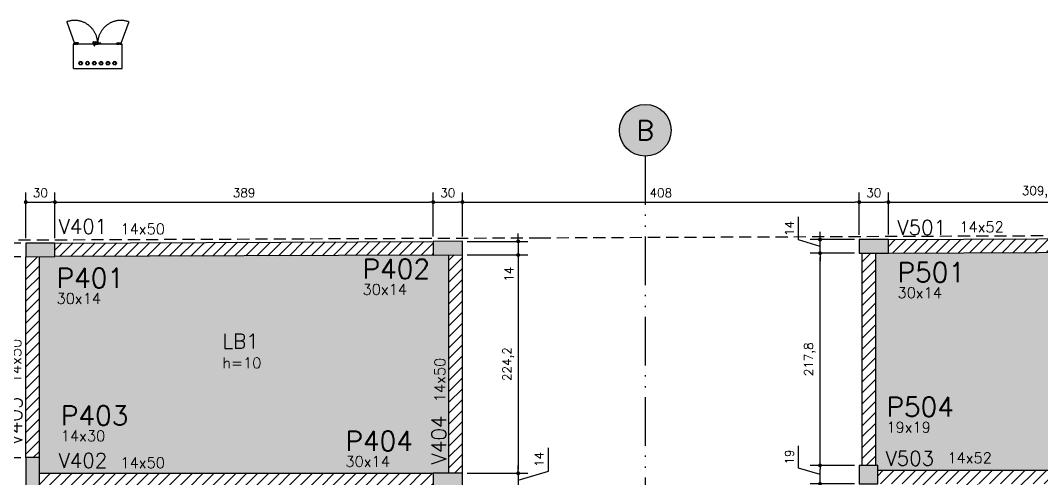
# Model space of a CAD drawing. Extents: x -14651 to 4579, y -10691 to -1290.
# Drawn here: x 1824 to 2874, y -8826 to -8355 of the extents above; entities that cross this region are included whole.
import ezdxf
from ezdxf.enums import TextEntityAlignment as Align

# ---------------------------------------------------------------- set-up
doc = ezdxf.new("R2010")
doc.units = 0
doc.header["$LTSCALE"] = 25
for name, pattern in [('DASHED2', [0.375, 0.25, -0.125]), ('ESTILO_TQS_0004', [3.3, 2, -0.4, 0.05, -0.4, 0.05, -0.4]), ('XREF-MC41-BAS-ELE-PLN-TIPO-TERR$0$751-TIPO-APTO$1$HIDDEN2', [0.1875, 0.125, -0.0625])]:
    doc.linetypes.add(name, pattern=pattern)
for name, color, linetype in [('COTA', 1, 'Continuous'), ('EIXOS', 1, 'ESTILO_TQS_0004'), ('H2', 252, 'Continuous'), ('H4', 254, 'Continuous'), ('IND-EIXOS', 2, 'Continuous'), ('L-D', 2, 'Continuous'), ('L-N', 4, 'Continuous'), ('P-D', 2, 'Continuous'), ('P-N', 5, 'Continuous'), ('P-S', 5, 'Continuous'), ('PIL-N', 4, 'Continuous'), ('TERRENO', 1, 'DASHED2'), ('TEXT-EIXOS', 3, 'Continuous'), ('VIG-D', 2, 'Continuous'), ('VIG-N', 4, 'Continuous'), ('VIGA', 3, 'Continuous'), ('XREF-MC41-BAS-ELE-PLN-TIPO-TERR$0$CMP_ELE_ATOMO', 84, 'Continuous')]:
    doc.layers.add(name, color=color, linetype=linetype)
doc.styles.add('COTA', font='romans.shx')
doc.styles.get("Standard").update_dxf_attribs({"font": 'romans.shx'})
doc.dimstyles.new('forma', dxfattribs={"dimscale": 5, "dimtxt": 1.8, "dimasz": 0.8, "dimexe": 2, "dimexo": 1, "dimgap": 1, "dimtad": 1, "dimdec": 1, "dimzin": 9, "dimtxsty": 'COTA', "dimblk1": 'DOT', "dimblk2": 'DOT', "dimsah": 1, "dimcen": 0, "dimdle": 1, "dimclrd": 256, "dimclre": 256, "dimclrt": 2, "dimadec": 0, "dimazin": 0, "dimtfac": 1, "dimtdec": 0, "dimtmove": 0, "dimatfit": 3, "dimfxl": 1, "dimtolj": 1, "dimtzin": 0, "dimarcsym": 0})

# ---------------------------------------------------------------- blocks, each defined once
blk = doc.blocks.new('_Dot')
at = {"color": 0, "linetype": 'ByBlock', "lineweight": -2}
blk.add_line((-0.5, 0), (-1, 0), dxfattribs=at)
at = {"color": 0, "linetype": 'ByBlock', "const_width": 0.5}
blk.add_lwpolyline([(-0.25, 0, 1), (0.25, 0, 1)], format="xyb", close=True, dxfattribs=at)
blk = doc.blocks.new('*D96')
at = {"layer": 'COTA', "lineweight": -2, "transparency": 16777216}
for p, q in [((1829.5, -8579), (1829.5, -8531.9)), ((1859.5, -8578.9), (1859.5, -8531.9)), ((1833.5, -8541.9), (1855.5, -8541.9))]:
    blk.add_line(p, q, dxfattribs=at)
at = {"layer": 'Defpoints', "color": 0, "transparency": 16777216}
for p in [(1859.5, -8541.9), (1829.5, -8584), (1859.5, -8583.9)]:
    blk.add_point(p, dxfattribs=at)
at = {"layer": 'COTA', "lineweight": -2, "transparency": 16777216, "xscale": 4, "yscale": 4, "zscale": 4, "rotation": 180}
blk.add_blockref('_Dot', (1829.5, -8541.9), dxfattribs=at)
at = {"layer": 'COTA', "lineweight": -2, "transparency": 16777216, "xscale": 4, "yscale": 4, "zscale": 4}
blk.add_blockref('_Dot', (1859.5, -8541.9), dxfattribs=at)
at = {"layer": 'COTA', "color": 2, "transparency": 16777216, "insert": (1844.5, -8532.4), "char_height": 9, "attachment_point": 5, "style": 'COTA'}
blk.add_mtext('\\A1;30 ', dxfattribs=at)
blk = doc.blocks.new('*D97')
at = {"layer": 'COTA', "lineweight": -2, "transparency": 16777216}
for p, q in [((1859.5, -8578.9), (1859.5, -8531.9)), ((2248.5, -8577.3), (2248.5, -8531.9)), ((1863.5, -8541.9), (2244.5, -8541.9))]:
    blk.add_line(p, q, dxfattribs=at)
at = {"layer": 'Defpoints', "color": 0, "transparency": 16777216}
for p in [(2248.5, -8541.9), (1859.5, -8583.9), (2248.5, -8582.3)]:
    blk.add_point(p, dxfattribs=at)
at = {"layer": 'COTA', "lineweight": -2, "transparency": 16777216, "xscale": 4, "yscale": 4, "zscale": 4, "rotation": 180}
blk.add_blockref('_Dot', (1859.5, -8541.9), dxfattribs=at)
at = {"layer": 'COTA', "lineweight": -2, "transparency": 16777216, "xscale": 4, "yscale": 4, "zscale": 4}
blk.add_blockref('_Dot', (2248.5, -8541.9), dxfattribs=at)
at = {"layer": 'COTA', "color": 2, "transparency": 16777216, "insert": (2054, -8532.4), "char_height": 9, "attachment_point": 5, "style": 'COTA'}
blk.add_mtext('\\A1;389 ', dxfattribs=at)
blk = doc.blocks.new('*D98')
at = {"layer": 'COTA', "lineweight": -2, "transparency": 16777216}
for p, q in [((2248.5, -8577.3), (2248.5, -8531.9)), ((2278.5, -8577.2), (2278.5, -8531.9)), ((2252.5, -8541.9), (2274.5, -8541.9))]:
    blk.add_line(p, q, dxfattribs=at)
at = {"layer": 'Defpoints', "color": 0, "transparency": 16777216}
for p in [(2278.5, -8541.9), (2248.5, -8582.3), (2278.5, -8582.2)]:
    blk.add_point(p, dxfattribs=at)
at = {"layer": 'COTA', "lineweight": -2, "transparency": 16777216, "xscale": 4, "yscale": 4, "zscale": 4, "rotation": 180}
blk.add_blockref('_Dot', (2248.5, -8541.9), dxfattribs=at)
at = {"layer": 'COTA', "lineweight": -2, "transparency": 16777216, "xscale": 4, "yscale": 4, "zscale": 4}
blk.add_blockref('_Dot', (2278.5, -8541.9), dxfattribs=at)
at = {"layer": 'COTA', "color": 2, "transparency": 16777216, "insert": (2263.5, -8532.4), "char_height": 9, "attachment_point": 5, "style": 'COTA'}
blk.add_mtext('\\A1;30 ', dxfattribs=at)
blk = doc.blocks.new('*D99')
at = {"layer": 'COTA', "lineweight": -2, "transparency": 16777216}
for p, q in [((2278.5, -8577.2), (2278.5, -8531.9)), ((2686.5, -8575.4), (2686.5, -8531.9)), ((2282.5, -8541.9), (2682.5, -8541.9))]:
    blk.add_line(p, q, dxfattribs=at)
at = {"layer": 'Defpoints', "color": 0, "transparency": 16777216}
for p in [(2686.5, -8541.9), (2278.5, -8582.2), (2686.5, -8580.4)]:
    blk.add_point(p, dxfattribs=at)
at = {"layer": 'COTA', "lineweight": -2, "transparency": 16777216, "xscale": 4, "yscale": 4, "zscale": 4, "rotation": 180}
blk.add_blockref('_Dot', (2278.5, -8541.9), dxfattribs=at)
at = {"layer": 'COTA', "lineweight": -2, "transparency": 16777216, "xscale": 4, "yscale": 4, "zscale": 4}
blk.add_blockref('_Dot', (2686.5, -8541.9), dxfattribs=at)
at = {"layer": 'COTA', "color": 2, "transparency": 16777216, "insert": (2482.5, -8532.4), "char_height": 9, "attachment_point": 5, "style": 'COTA'}
blk.add_mtext('\\A1;408 ', dxfattribs=at)
blk = doc.blocks.new('*D100')
at = {"layer": 'COTA', "lineweight": -2, "transparency": 16777216}
for p, q in [((2686.5, -8575.4), (2686.5, -8531.9)), ((2716.5, -8575.3), (2716.5, -8531.9)), ((2690.5, -8541.9), (2712.5, -8541.9))]:
    blk.add_line(p, q, dxfattribs=at)
at = {"layer": 'Defpoints', "color": 0, "transparency": 16777216}
for p in [(2716.5, -8541.9), (2686.5, -8580.4), (2716.5, -8580.3)]:
    blk.add_point(p, dxfattribs=at)
at = {"layer": 'COTA', "lineweight": -2, "transparency": 16777216, "xscale": 4, "yscale": 4, "zscale": 4, "rotation": 180}
blk.add_blockref('_Dot', (2686.5, -8541.9), dxfattribs=at)
at = {"layer": 'COTA', "lineweight": -2, "transparency": 16777216, "xscale": 4, "yscale": 4, "zscale": 4}
blk.add_blockref('_Dot', (2716.5, -8541.9), dxfattribs=at)
at = {"layer": 'COTA', "color": 2, "transparency": 16777216, "insert": (2701.5, -8532.4), "char_height": 9, "attachment_point": 5, "style": 'COTA'}
blk.add_mtext('\\A1;30 ', dxfattribs=at)
blk = doc.blocks.new('*D101')
at = {"layer": 'COTA', "lineweight": -2, "transparency": 16777216}
for p, q in [((2716.5, -8575.3), (2716.5, -8531.9)), ((3025.7, -8573.8), (3025.7, -8531.9)), ((2720.5, -8541.9), (3021.7, -8541.9))]:
    blk.add_line(p, q, dxfattribs=at)
at = {"layer": 'Defpoints', "color": 0, "transparency": 16777216}
for p in [(3025.7, -8541.9), (2716.5, -8580.3), (3025.7, -8578.8)]:
    blk.add_point(p, dxfattribs=at)
at = {"layer": 'COTA', "lineweight": -2, "transparency": 16777216, "xscale": 4, "yscale": 4, "zscale": 4, "rotation": 180}
blk.add_blockref('_Dot', (2716.5, -8541.9), dxfattribs=at)
at = {"layer": 'COTA', "lineweight": -2, "transparency": 16777216, "xscale": 4, "yscale": 4, "zscale": 4}
blk.add_blockref('_Dot', (3025.7, -8541.9), dxfattribs=at)
at = {"layer": 'COTA', "color": 2, "transparency": 16777216, "insert": (2871.1, -8531.5), "char_height": 9, "attachment_point": 5, "style": 'COTA'}
blk.add_mtext('\\A1;309,2 ', dxfattribs=at)
blk = doc.blocks.new('*D158')
at = {"layer": 'COTA', "lineweight": -2, "transparency": 16777216}
for p, q in [((2624.2, -8815.2), (2624.2, -8792.3)), ((2646.2, -8821.8), (2624.2, -8815.2)), ((2681.5, -8812.3), (2636.2, -8812.3)), ((2646.2, -8827.3), (2646.2, -8816.3)), ((2681.5, -8831.3), (2636.2, -8831.3))]:
    blk.add_line(p, q, dxfattribs=at)
at = {"layer": 'Defpoints', "color": 0, "transparency": 16777216}
for p in [(2646.2, -8812.3), (2686.5, -8812.3), (2686.5, -8831.3)]:
    blk.add_point(p, dxfattribs=at)
at = {"layer": 'COTA', "lineweight": -2, "transparency": 16777216, "xscale": 4, "yscale": 4, "zscale": 4}
for p, rotation in [((2646.2, -8812.3), 90), ((2646.2, -8831.3), 270)]:
    blk.add_blockref('_Dot', p, dxfattribs=dict(at, rotation=rotation))
at = {"layer": 'COTA', "color": 2, "transparency": 16777216, "insert": (2614.7, -8803.7), "char_height": 9, "attachment_point": 5, "rotation": 90, "style": 'COTA'}
blk.add_mtext('\\A1;19 ', dxfattribs=at)
blk = doc.blocks.new('*D159')
at = {"layer": 'COTA', "lineweight": -2, "transparency": 16777216}
for p, q in [((2681.5, -8594.4), (2636.2, -8594.4)), ((2646.2, -8808.3), (2646.2, -8598.4)), ((2681.5, -8812.3), (2636.2, -8812.3))]:
    blk.add_line(p, q, dxfattribs=at)
at = {"layer": 'Defpoints', "color": 0, "transparency": 16777216}
for p in [(2646.2, -8594.4), (2686.5, -8594.4), (2686.5, -8812.3)]:
    blk.add_point(p, dxfattribs=at)
at = {"layer": 'COTA', "lineweight": -2, "transparency": 16777216, "xscale": 4, "yscale": 4, "zscale": 4}
for p, rotation in [((2646.2, -8594.4), 90), ((2646.2, -8812.3), 270)]:
    blk.add_blockref('_Dot', p, dxfattribs=dict(at, rotation=rotation))
at = {"layer": 'COTA', "color": 2, "transparency": 16777216, "insert": (2635.8, -8703.3), "char_height": 9, "attachment_point": 5, "rotation": 90, "style": 'COTA'}
blk.add_mtext('\\A1;217,8 ', dxfattribs=at)
blk = doc.blocks.new('*D160')
at = {"layer": 'COTA', "lineweight": -2, "transparency": 16777216}
for p, q in [((2624.2, -8580.8), (2624.2, -8557.1)), ((2646.2, -8576.4), (2646.2, -8572.4)), ((2646.2, -8587.4), (2624.2, -8580.8)), ((2681.5, -8580.4), (2636.2, -8580.4)), ((2646.2, -8594.4), (2646.2, -8580.4)), ((2646.2, -8594.4), (2646.2, -8580.4)), ((2681.5, -8594.4), (2636.2, -8594.4)), ((2646.2, -8598.4), (2646.2, -8602.4))]:
    blk.add_line(p, q, dxfattribs=at)
at = {"layer": 'Defpoints', "color": 0, "transparency": 16777216}
for p in [(2646.2, -8580.4), (2686.5, -8580.4), (2686.5, -8594.4)]:
    blk.add_point(p, dxfattribs=at)
at = {"layer": 'COTA', "lineweight": -2, "transparency": 16777216, "xscale": 4, "yscale": 4, "zscale": 4}
for p, rotation in [((2646.2, -8580.4), 270), ((2646.2, -8594.4), 90)]:
    blk.add_blockref('_Dot', p, dxfattribs=dict(at, rotation=rotation))
at = {"layer": 'COTA', "color": 2, "transparency": 16777216, "insert": (2614.7, -8569), "char_height": 9, "attachment_point": 5, "rotation": 90, "style": 'COTA'}
blk.add_mtext('\\A1;14 ', dxfattribs=at)
blk = doc.blocks.new('*D161')
at = {"layer": 'COTA', "lineweight": -2, "transparency": 16777216}
for p, q in [((2335.9, -8578.2), (2335.9, -8574.2)), ((2283.5, -8582.2), (2345.9, -8582.2)), ((2335.9, -8582.2), (2335.9, -8596.2)), ((2283.5, -8596.2), (2345.9, -8596.2)), ((2335.9, -8600.2), (2335.9, -8627.9))]:
    blk.add_line(p, q, dxfattribs=at)
at = {"layer": 'Defpoints', "color": 0, "transparency": 16777216}
for p in [(2278.5, -8582.2), (2278.5, -8596.2), (2335.9, -8596.2)]:
    blk.add_point(p, dxfattribs=at)
at = {"layer": 'COTA', "lineweight": -2, "transparency": 16777216, "xscale": 4, "yscale": 4, "zscale": 4}
for p, rotation in [((2335.9, -8582.2), 270), ((2335.9, -8596.2), 90)]:
    blk.add_blockref('_Dot', p, dxfattribs=dict(at, rotation=rotation))
at = {"layer": 'COTA', "color": 2, "transparency": 16777216, "insert": (2326.4, -8616), "char_height": 9, "attachment_point": 5, "rotation": 90, "style": 'COTA'}
blk.add_mtext('\\A1;14 ', dxfattribs=at)
blk = doc.blocks.new('*D162')
at = {"layer": 'COTA', "lineweight": -2, "transparency": 16777216}
for p, q in [((2283.5, -8596.2), (2345.9, -8596.2)), ((2335.9, -8600.2), (2335.9, -8816.4)), ((2283.5, -8820.4), (2345.9, -8820.4))]:
    blk.add_line(p, q, dxfattribs=at)
at = {"layer": 'Defpoints', "color": 0, "transparency": 16777216}
for p in [(2278.5, -8596.2), (2278.5, -8820.4), (2335.9, -8820.4)]:
    blk.add_point(p, dxfattribs=at)
at = {"layer": 'COTA', "lineweight": -2, "transparency": 16777216, "xscale": 4, "yscale": 4, "zscale": 4}
for p, rotation in [((2335.9, -8596.2), 90), ((2335.9, -8820.4), 270)]:
    blk.add_blockref('_Dot', p, dxfattribs=dict(at, rotation=rotation))
at = {"layer": 'COTA', "color": 2, "transparency": 16777216, "insert": (2325.6, -8708.3), "char_height": 9, "attachment_point": 5, "rotation": 90, "style": 'COTA'}
blk.add_mtext('\\A1;224,2 ', dxfattribs=at)
blk = doc.blocks.new('*D163')
at = {"layer": 'COTA', "lineweight": -2, "transparency": 16777216}
for p, q in [((2366.9, -8818.1), (2366.9, -8794.3)), ((2335.9, -8816.4), (2335.9, -8812.4)), ((2335.9, -8827.4), (2366.9, -8818.1)), ((2283.5, -8820.4), (2345.9, -8820.4)), ((2335.9, -8820.4), (2335.9, -8834.4)), ((2335.9, -8820.4), (2335.9, -8834.4)), ((2283.5, -8834.4), (2345.9, -8834.4)), ((2335.9, -8838.4), (2335.9, -8842.4))]:
    blk.add_line(p, q, dxfattribs=at)
at = {"layer": 'Defpoints', "color": 0, "transparency": 16777216}
for p in [(2278.5, -8820.4), (2278.5, -8834.4), (2335.9, -8834.4)]:
    blk.add_point(p, dxfattribs=at)
at = {"layer": 'COTA', "lineweight": -2, "transparency": 16777216, "xscale": 4, "yscale": 4, "zscale": 4}
for p, rotation in [((2335.9, -8820.4), 270), ((2335.9, -8834.4), 90)]:
    blk.add_blockref('_Dot', p, dxfattribs=dict(at, rotation=rotation))
at = {"layer": 'COTA', "color": 2, "transparency": 16777216, "insert": (2357.4, -8806.2), "char_height": 9, "attachment_point": 5, "rotation": 90, "style": 'COTA'}
blk.add_mtext('\\A1;14 ', dxfattribs=at)
blk = doc.blocks.new('*D166')
at = {"layer": 'COTA', "lineweight": -2, "transparency": 16777216}
for p, q in [((1824.5, -8804.4), (1775.8, -8804.4)), ((1785.8, -8830.4), (1785.8, -8808.4)), ((1824.5, -8834.4), (1775.8, -8834.4))]:
    blk.add_line(p, q, dxfattribs=at)
at = {"layer": 'Defpoints', "color": 0, "transparency": 16777216}
for p in [(1785.8, -8804.4), (1829.5, -8804.4), (1829.5, -8834.4)]:
    blk.add_point(p, dxfattribs=at)
at = {"layer": 'COTA', "lineweight": -2, "transparency": 16777216, "xscale": 4, "yscale": 4, "zscale": 4}
for p, rotation in [((1785.8, -8804.4), 90), ((1785.8, -8834.4), 270)]:
    blk.add_blockref('_Dot', p, dxfattribs=dict(at, rotation=rotation))
at = {"layer": 'COTA', "color": 2, "transparency": 16777216, "insert": (1776.3, -8819.4), "char_height": 9, "attachment_point": 5, "rotation": 90, "style": 'COTA'}
blk.add_mtext('\\A1;30 ', dxfattribs=at)
blk = doc.blocks.new('*D167')
at = {"layer": 'COTA', "lineweight": -2, "transparency": 16777216}
for p, q in [((1824.5, -8598), (1775.8, -8598)), ((1785.8, -8800.4), (1785.8, -8602)), ((1824.5, -8804.4), (1775.8, -8804.4))]:
    blk.add_line(p, q, dxfattribs=at)
at = {"layer": 'Defpoints', "color": 0, "transparency": 16777216}
for p in [(1785.8, -8598), (1829.5, -8598), (1829.5, -8804.4)]:
    blk.add_point(p, dxfattribs=at)
at = {"layer": 'COTA', "lineweight": -2, "transparency": 16777216, "xscale": 4, "yscale": 4, "zscale": 4}
for p, rotation in [((1785.8, -8598), 90), ((1785.8, -8804.4), 270)]:
    blk.add_blockref('_Dot', p, dxfattribs=dict(at, rotation=rotation))
at = {"layer": 'COTA', "color": 2, "transparency": 16777216, "insert": (1775.4, -8701.2), "char_height": 9, "attachment_point": 5, "rotation": 90, "style": 'COTA'}
blk.add_mtext('\\A1;206,3 ', dxfattribs=at)
blk = doc.blocks.new('*D168')
at = {"layer": 'COTA', "lineweight": -2, "transparency": 16777216}
for p, q in [((1763.8, -8584.4), (1763.8, -8560.7)), ((1785.8, -8580), (1785.8, -8576)), ((1785.8, -8591), (1763.8, -8584.4)), ((1824.5, -8584), (1775.8, -8584)), ((1785.8, -8598), (1785.8, -8584)), ((1785.8, -8598), (1785.8, -8584)), ((1824.5, -8598), (1775.8, -8598)), ((1785.8, -8602), (1785.8, -8606))]:
    blk.add_line(p, q, dxfattribs=at)
at = {"layer": 'Defpoints', "color": 0, "transparency": 16777216}
for p in [(1785.8, -8584), (1829.5, -8584), (1829.5, -8598)]:
    blk.add_point(p, dxfattribs=at)
at = {"layer": 'COTA', "lineweight": -2, "transparency": 16777216, "xscale": 4, "yscale": 4, "zscale": 4}
for p, rotation in [((1785.8, -8584), 270), ((1785.8, -8598), 90)]:
    blk.add_blockref('_Dot', p, dxfattribs=dict(at, rotation=rotation))
at = {"layer": 'COTA', "color": 2, "transparency": 16777216, "insert": (1754.3, -8572.6), "char_height": 9, "attachment_point": 5, "rotation": 90, "style": 'COTA'}
blk.add_mtext('\\A1;14 ', dxfattribs=at)
blk = doc.blocks.new('XREF-MC41-BAS-ELE-PLN-TIPO-TERR$0$CX-MEC6')
at = {"color": 0, "linetype": 'XREF-MC41-BAS-ELE-PLN-TIPO-TERR$0$751-TIPO-APTO$1$HIDDEN2'}
for p, q in [((-0.319, 0.48), (-0.238, 0.257)), ((0.319, 0.48), (0.238, 0.257))]:
    blk.add_line(p, q, dxfattribs=at)
at = {"color": 0}
for p, q in [((-0.25, 0), (-0.25, 0.25)), ((0.25, 0.25), (-0.25, 0.25)), ((-0.244, 0.26), (-0.241, 0.263)), ((-0.244, 0.25), (-0.244, 0.26)), ((-0.231, 0.25), (-0.244, 0.25)), ((-0.24, 0.264), (-0.243, 0.261)), ((-0.243, 0.261), (-0.243, 0.254)), ((-0.243, 0.254), (-0.241, 0.252)), ((-0.233, 0.257), (-0.242, 0.257)), ((-0.242, 0.257), (-0.233, 0.257)), ((-0.234, 0.263), (-0.241, 0.263)), ((-0.241, 0.252), (-0.22, 0.252)), ((-0.2, 0.264), (-0.24, 0.264)), ((-0.238, 0.262), (-0.238, 0.253)), ((-0.238, 0.253), (-0.238, 0.245)), ((-0.231, 0.26), (-0.234, 0.263)), ((-0.231, 0.25), (-0.231, 0.26)), ((-0.22, 0.251), (-0.22, 0.252)), ((-0.197, 0.251), (-0.22, 0.251)), ((-0.209, 0.243), (-0.209, 0.255)), ((-0.197, 0.261), (-0.2, 0.264)), ((-0.197, 0.251), (-0.197, 0.261)), ((-0.049, 0.27), (-0.049, 0.265)), ((-0.044, 0.275), (-0.02, 0.275)), ((-0.044, 0.26), (-0.02, 0.26)), ((-0.001, 0.251), (-0.041, 0.251)), ((-0.041, 0.251), (-0.041, 0.25)), ((-0.041, 0.25), (0, 0.25)), ((-0.04, 0.25), (-0.04, 0.26)), ((-0.029, 0.25), (-0.035, 0.25)), ((-0.035, 0.235), (-0.035, 0.25)), ((-0.035, 0.235), (-0.034, 0.235)), ((-0.029, 0.235), (-0.035, 0.235)), ((-0.034, 0.235), (-0.034, 0.25)), ((-0.029, 0.235), (-0.034, 0.235)), ((-0.032, 0.255), (-0.032, 0.245)), ((-0.029, 0.235), (-0.029, 0.25)), ((-0.029, 0.235), (-0.029, 0.25)), ((-0.029, 0.235), (-0.029, 0.235)), ((-0.024, 0.25), (-0.024, 0.26)), ((-0.015, 0.27), (-0.015, 0.265)), ((-0.001, 0.251), (0.008, 0.26)), ((0, 0.25), (0.008, 0.258)), ((0.032, 0.26), (0.008, 0.26)), ((0.008, 0.258), (0.032, 0.258)), ((0.031, 0.261), (0.016, 0.261)), ((0.016, 0.261), (0.016, 0.25)), ((0.031, 0.26), (0.016, 0.26)), ((0.031, 0.251), (0.016, 0.251)), ((0.023, 0.264), (0.023, 0.254)), ((0.031, 0.25), (0.031, 0.261)), ((0.032, 0.258), (0.032, 0.26)), ((0.197, 0.261), (0.2, 0.264)), ((0.197, 0.251), (0.197, 0.261)), ((0.197, 0.251), (0.22, 0.251)), ((0.2, 0.264), (0.24, 0.264)), ((0.209, 0.243), (0.209, 0.255)), ((0.22, 0.251), (0.22, 0.252)), ((0.241, 0.252), (0.22, 0.252)), ((0.231, 0.26), (0.234, 0.263)), ((0.231, 0.25), (0.231, 0.26)), ((0.231, 0.25), (0.244, 0.25)), ((0.233, 0.257), (0.242, 0.257)), ((0.242, 0.257), (0.233, 0.257)), ((0.234, 0.263), (0.241, 0.263)), ((0.238, 0.262), (0.238, 0.253)), ((0.24, 0.264), (0.243, 0.261)), ((0.244, 0.26), (0.241, 0.263)), ((0.243, 0.254), (0.241, 0.252)), ((0.243, 0.261), (0.243, 0.254)), ((0.244, 0.25), (0.244, 0.26)), ((0.25, 0), (0.25, 0.25)), ((-0.245, 0.085), (-0.255, 0.085)), ((-0.25, 0), (0.25, 0)), ((-0.197, 0.058), (-0.192, 0.058)), ((-0.197, 0.052), (-0.192, 0.052)), ((-0.18, 0.038), (-0.18, 0.042)), ((-0.171, 0.042), (-0.171, 0.038)), ((-0.158, 0.058), (-0.153, 0.058)), ((-0.158, 0.052), (-0.153, 0.052)), ((-0.127, 0.058), (-0.122, 0.058)), ((-0.127, 0.052), (-0.122, 0.052)), ((-0.112, -0.006), (-0.112, 0.006)), ((-0.11, 0.038), (-0.11, 0.042)), ((-0.101, 0.042), (-0.101, 0.038)), ((-0.088, 0.058), (-0.083, 0.058)), ((-0.088, 0.052), (-0.083, 0.052)), ((-0.057, 0.058), (-0.052, 0.058)), ((-0.057, 0.052), (-0.052, 0.052)), ((-0.04, 0.038), (-0.04, 0.042)), ((-0.031, 0.042), (-0.031, 0.038)), ((-0.018, 0.058), (-0.013, 0.058)), ((-0.018, 0.052), (-0.013, 0.052)), ((0.013, 0.058), (0.018, 0.058)), ((0.013, 0.052), (0.018, 0.052)), ((0.03, 0.038), (0.03, 0.042)), ((0.039, 0.042), (0.039, 0.038)), ((0.052, 0.058), (0.057, 0.058)), ((0.052, 0.052), (0.057, 0.052)), ((0.083, 0.058), (0.088, 0.058)), ((0.083, 0.052), (0.088, 0.052)), ((0.1, 0.038), (0.1, 0.042)), ((0.109, 0.042), (0.109, 0.038)), ((0.113, -0.006), (0.113, 0.006)), ((0.122, 0.058), (0.127, 0.058)), ((0.122, 0.052), (0.127, 0.052)), ((0.153, 0.058), (0.158, 0.058)), ((0.153, 0.052), (0.158, 0.052)), ((0.17, 0.038), (0.17, 0.042)), ((0.179, 0.042), (0.179, 0.038)), ((0.192, 0.058), (0.197, 0.058)), ((0.192, 0.052), (0.197, 0.052)), ((0.245, 0.085), (0.255, 0.085))]:
    blk.add_line(p, q, dxfattribs=at)
at = {"color": 0, "linetype": 'Continuous'}
for centre in [(-0.238, 0.257), (-0.238, 0.257), (0.238, 0.257), (0.238, 0.257)]:
    blk.add_circle(centre, 0.00305, dxfattribs=at)
at = {"color": 0, "linetype": 'XREF-MC41-BAS-ELE-PLN-TIPO-TERR$0$751-TIPO-APTO$1$HIDDEN2'}
for centre, start, end in [((-0.238, 0.257), 358.2857, 109.9839), ((0.238, 0.257), 70.0161, 181.7143)]:
    blk.add_arc(centre, 0.238, start, end, dxfattribs=at)
at = {"color": 0}
for centre, radius, start, end in [((-0.044, 0.27), 0.005, 90, 180), ((-0.044, 0.265), 0.005, 180, 270), ((-0.031, 0.268), 0.0133, 146.3822, 212.5969), ((-0.05, 0.268), 0.0133, 327.4031, 33.6178), ((-0.015, 0.268), 0.0133, 146.3822, 212.5969), ((-0.033, 0.268), 0.0133, 327.4031, 33.6178), ((-0.02, 0.27), 0.005, 0, 90), ((-0.02, 0.265), 0.005, 270, 0), ((-0.175, 0.055), 0.0219, 172.1084, 187.8916), ((-0.175, 0.055), 0.0175, 9.8709, 170.1291), ((-0.175, 0.055), 0.0175, 189.8709, 255.0994), ((-0.175, 0.055), 0.014, 288.7493, 251.2507), ((-0.175, 0.055), 0.0175, 284.9006, 350.1291), ((-0.175, 0.055), 0.0219, 352.1084, 7.8916), ((-0.105, 0.055), 0.0219, 172.1084, 187.8916), ((-0.105, 0.055), 0.0175, 9.8709, 170.1291), ((-0.105, 0.055), 0.0175, 189.8709, 255.0994), ((-0.105, 0.055), 0.014, 288.7493, 251.2507), ((-0.105, 0.055), 0.0175, 284.9006, 350.1291), ((-0.105, 0.055), 0.0219, 352.1084, 7.8916), ((-0.035, 0.055), 0.0219, 172.1084, 187.8916), ((-0.035, 0.055), 0.0175, 9.8709, 170.1291), ((-0.035, 0.055), 0.0175, 189.8709, 255.0994), ((-0.035, 0.055), 0.014, 288.7493, 251.2507), ((-0.035, 0.055), 0.0175, 284.9006, 350.1291), ((-0.035, 0.055), 0.0219, 352.1084, 7.8916), ((0.035, 0.055), 0.0219, 172.1084, 187.8916), ((0.035, 0.055), 0.0175, 9.8709, 170.1291), ((0.035, 0.055), 0.0175, 189.8709, 255.0994), ((0.035, 0.055), 0.014, 288.7493, 251.2507), ((0.035, 0.055), 0.0175, 284.9006, 350.1291), ((0.035, 0.055), 0.0219, 352.1084, 7.8916), ((0.105, 0.055), 0.0219, 172.1084, 187.8916), ((0.105, 0.055), 0.0175, 9.8709, 170.1291), ((0.105, 0.055), 0.0175, 189.8709, 255.0994), ((0.105, 0.055), 0.014, 288.7493, 251.2507), ((0.105, 0.055), 0.0175, 284.9006, 350.1291), ((0.105, 0.055), 0.0219, 352.1084, 7.8916), ((0.175, 0.055), 0.0219, 172.1084, 187.8916), ((0.175, 0.055), 0.0175, 9.8709, 170.1291), ((0.175, 0.055), 0.0175, 189.8709, 255.0994), ((0.175, 0.055), 0.014, 288.7493, 251.2507), ((0.175, 0.055), 0.0175, 284.9006, 350.1291), ((0.175, 0.055), 0.0219, 352.1084, 7.8916)]:
    blk.add_arc(centre, radius, start, end, dxfattribs=at)

msp = doc.modelspace()

# ---------------------------------------------------------------- hatches: boundary and pattern name
at = {"layer": 'H2'}
for points in [[(1829.52, -8598.03), (1859.52, -8597.91), (1859.46, -8583.91), (1829.46, -8584.03)], [(2248.52, -8596.3), (2278.52, -8596.17), (2278.46, -8582.17), (2248.46, -8582.3)], [(2686.51, -8594.45), (2716.51, -8594.32), (2716.45, -8580.32), (2686.45, -8580.45)], [(1843.52, -8834.35), (1843.52, -8804.35), (1829.52, -8804.35), (1829.52, -8834.35)], [(2686.52, -8831.25), (2705.52, -8831.25), (2705.52, -8812.25), (2686.52, -8812.25)], [(2248.52, -8834.35), (2278.52, -8834.35), (2278.52, -8820.35), (2248.52, -8820.35)]]:
    msp.add_hatch(color=256, dxfattribs=at).paths.add_polyline_path(points)
h = msp.add_hatch(dxfattribs=at)
h.set_pattern_fill('ANSI31', color=256, scale=2.5, style=0)
h.paths.add_polyline_path([(2248.46, -8582.3), (1859.46, -8583.91), (1859.52, -8597.91), (2248.52, -8596.3)])
h = msp.add_hatch(dxfattribs=at)
h.set_pattern_fill('ANSI31', color=256, scale=2.5, style=0)
h.paths.add_polyline_path([(3025.65, -8579.01), (3025.51, -8579), (2716.45, -8580.32), (2716.51, -8594.32), (3025.42, -8593)])
h = msp.add_hatch(dxfattribs=at)
h.set_pattern_fill('ANSI31', color=256, scale=2.5, style=0)
h.paths.add_polyline_path([(1843.52, -8597.98), (1829.52, -8598.03), (1829.52, -8804.35), (1843.52, -8804.35)])
h = msp.add_hatch(dxfattribs=at)
h.set_pattern_fill('ANSI31', color=256, scale=2.5, style=0)
h.paths.add_polyline_path([(2278.52, -8596.17), (2264.52, -8596.23), (2264.52, -8820.35), (2278.52, -8820.35)])
h = msp.add_hatch(dxfattribs=at)
h.set_pattern_fill('ANSI31', color=256, scale=2.5, style=0)
h.paths.add_polyline_path([(2703.52, -8594.37), (2689.52, -8594.43), (2689.52, -8812.25), (2703.52, -8812.25)])
h = msp.add_hatch(dxfattribs=at)
h.set_pattern_fill('ANSI31', color=256, scale=2.5, style=0)
h.paths.add_polyline_path([(2705.52, -8817.25), (3219.52, -8817.25), (3219.52, -8831.25), (3181.52, -8831.25), (3181.52, -9014.6), (3167.52, -9014.6), (3167.52, -8831.25), (3128.27, -8831.25), (3128.27, -9014.6), (3114.27, -9014.6), (3114.27, -8831.25), (3075.02, -8831.25), (3075.02, -9014.6), (3061.02, -9014.6), (3061.02, -8831.25), (3021.77, -8831.25), (3021.77, -9014.6), (3007.77, -9014.6), (3007.77, -8831.25), (2968.52, -8831.25), (2968.52, -9014.6), (2954.52, -9014.6), (2954.52, -8831.25), (2915.27, -8831.25), (2915.27, -9014.6), (2901.27, -9014.6), (2901.27, -8831.25), (2862.02, -8831.25), (2862.02, -9014.6), (2848.02, -9014.6), (2848.02, -8831.25), (2808.77, -8831.25), (2808.77, -9014.6), (2794.77, -9014.6), (2794.77, -8831.25), (2755.52, -8831.25), (2755.52, -9014.6), (2741.52, -9014.6), (2741.52, -8831.25), (2705.52, -8831.25)])
h = msp.add_hatch(dxfattribs=at)
h.set_pattern_fill('ANSI31', color=256, scale=2.5, style=0)
h.paths.add_polyline_path([(2248.52, -8820.35), (1843.52, -8820.35), (1843.52, -8834.35), (2248.52, -8834.35)])
at = {"layer": 'H4'}
h = msp.add_hatch(color=256, dxfattribs=at)
edge = h.paths.add_edge_path()
edge.add_arc((2466.52, -8468.14), 26.59, 0, 360)
for points in [[(1843.52, -8597.98), (1859.52, -8597.91), (2248.52, -8596.3), (2264.52, -8596.23), (2264.52, -8820.35), (1843.52, -8820.35)], [(3219.52, -8596.25), (3203.53, -8595.98), (3055.42, -8593.51), (3025.42, -8593), (2716.51, -8594.32), (2703.52, -8594.37), (2703.52, -8812.25), (2705.52, -8812.25), (2705.52, -8817.25), (3219.52, -8817.25), (3219.52, -8801.25)]]:
    msp.add_hatch(color=256, dxfattribs=at).paths.add_polyline_path(points)

# ---------------------------------------------------------------- linework, layer by layer
at = {"layer": 'EIXOS'}
msp.add_line((2466.52, -8494.67), (2466.52, -10689.12), dxfattribs=at)
at = {"layer": 'IND-EIXOS'}
msp.add_circle((2466.52, -8468.14), 26.59, dxfattribs=at)
at = {"layer": 'P-N', "linetype": 'Continuous'}
for points in [[(1829.52, -8598.03), (1859.52, -8597.91), (1859.46, -8583.91), (1829.46, -8584.03), (1829.52, -8598.03)], [(2248.52, -8596.3), (2278.52, -8596.17), (2278.46, -8582.17), (2248.46, -8582.3), (2248.52, -8596.3)], [(1843.52, -8834.35), (1843.52, -8804.35), (1829.52, -8804.35), (1829.52, -8834.35), (1843.52, -8834.35)], [(2248.52, -8834.35), (2278.52, -8834.35), (2278.52, -8820.35), (2248.52, -8820.35), (2248.52, -8834.35)]]:
    msp.add_lwpolyline(points, dxfattribs=at)
at = {"layer": 'P-S'}
for points in [[(2686.51, -8594.45), (2716.51, -8594.32), (2716.45, -8580.32), (2686.45, -8580.45), (2686.51, -8594.45)], [(2686.52, -8831.25), (2705.52, -8831.25), (2705.52, -8812.25), (2686.52, -8812.25), (2686.52, -8831.25)]]:
    msp.add_lwpolyline(points, dxfattribs=at)
at = {"layer": 'TERRENO', "linetype": 'DASHED2', "ltscale": 2}
msp.add_lwpolyline([(1370.85, -10596.96), (1899.7, -10605.56), (2137.16, -10606.46), (2374.62, -10607.28), (2842.89, -10599.37), (3089.44, -10607.28), (4021.12, -10595.9), (4334.18, -10588.63), (4436.7, -10599.32), (4458.36, -9870.12), (4449.9, -9869.21), (4485.38, -9540.08), (4502.87, -9454.87), (4554.85, -8902.42), (4578.78, -8587.19), (4033.18, -8580.33), (4033.51, -8592.87), (3025.53, -8576), (2359.47, -8578.84), (1610.11, -8581.94)], dxfattribs=at)
at = {"layer": 'VIGA'}
for points in [[(1859.46, -8583.91), (2248.46, -8582.3)], [(2716.45, -8580.32), (3025.51, -8579), (3025.65, -8579.01)], [(1829.52, -8804.35), (1829.52, -8598.03)], [(1843.52, -8804.35), (1843.52, -8597.98)], [(2248.52, -8596.3), (1859.52, -8597.91)], [(2264.52, -8820.35), (2264.52, -8596.23)], [(2278.52, -8820.35), (2278.52, -8596.17)], [(2689.52, -8812.25), (2689.52, -8594.45)], [(2703.52, -8812.25), (2703.52, -8594.45)], [(2716.51, -8594.32), (3025.42, -8593)], [(2705.52, -8817.25), (3219.52, -8817.25)], [(1843.52, -8820.35), (2248.52, -8820.35)]]:
    msp.add_lwpolyline(points, dxfattribs=at)

# ---------------------------------------------------------------- block references
at = {"layer": 'XREF-MC41-BAS-ELE-PLN-TIPO-TERR$0$CMP_ELE_ATOMO', "xscale": 100, "yscale": 100, "zscale": 100}
msp.add_blockref('XREF-MC41-BAS-ELE-PLN-TIPO-TERR$0$CX-MEC6', (1903.47, -8404.8), dxfattribs=at)

# ---------------------------------------------------------------- texts
at = {"layer": 'L-D'}
msp.add_text('h=10', height=11, dxfattribs=at).set_placement((2031.71, -8712.58))
at = {"layer": 'L-N'}
msp.add_text('LB1', height=15, dxfattribs=at).set_placement((2031.71, -8692.18))
at = {"layer": 'P-D', "linetype": 'Continuous'}
for s, p in [('30x14', (2175.85, -8637.01, 0.02)), ('30x14', (2725.87, -8640.53, 0.02)), ('30x14', (1861.17, -8646.39, 0.02)), ('14x30', (1865.56, -8787.53, 0.02)), ('19x19', (2714.41, -8778.63, 0.02)), ('30x14', (2158.23, -8813.76, 0.04))]:
    msp.add_text(s, height=11, dxfattribs=at).set_placement(p)
at = {"layer": 'PIL-N', "linetype": 'Continuous'}
for s, p in [('P401', (1861.17, -8629.89, 0.02)), ('P402', (2175.85, -8620.51, 0.02)), ('P501', (2725.87, -8624.03, 0.02)), ('P504', (2714.41, -8762.13, 0.02)), ('P403', (1865.56, -8771.03, 0.02)), ('P404', (2158.23, -8797.26, 0.04))]:
    msp.add_text(s, height=20, dxfattribs=at).set_placement(p)
at = {"layer": 'TEXT-EIXOS'}
msp.add_text('B', height=20, dxfattribs=at).set_placement((2466.41, -8468.14), align=Align.MIDDLE_CENTER)
at = {"layer": 'VIG-D', "linetype": 'Continuous'}
for s, p in [('14x50', (1926.95, -8574.9)), ('14x52', (2789.45, -8572.87)), ('14x50', (1926.95, -8815.02)), ('14x52', (2777.16, -8810.06))]:
    msp.add_text(s, height=11, dxfattribs=at).set_placement(p)
for p in [(1824.85, -8727.94), (2260.85, -8747.43)]:
    msp.add_text('14x50', height=11, rotation=90, dxfattribs=at).set_placement(p)
at = {"layer": 'VIG-N', "linetype": 'Continuous'}
for s, p in [('V401', (1863.19, -8574.41)), ('V501', (2725.7, -8575.4)), ('V503', (2713.41, -8812.59)), ('V402', (1863.19, -8814.86))]:
    msp.add_text(s, height=15, dxfattribs=at).set_placement(p)
for s, p in [('V403', (1825.7, -8791.69)), ('V404', (2261.8, -8811.19))]:
    msp.add_text(s, height=15, rotation=90, dxfattribs=at).set_placement(p)

# ---------------------------------------------------------------- dimensions: what is measured, and where the dimension line sits
at = {"layer": 'COTA'}
for base, p1, p2, picture, middle in [((3025.66, -8541.88), (2716.45, -8580.32), (3025.66, -8578.75), '*D101', (2871.05, -8531.52)), ((1859.46, -8541.88), (1829.46, -8584.03), (1859.46, -8583.91), '*D96', (1844.46, -8532.38)), ((2248.46, -8541.88), (1859.46, -8583.91), (2248.46, -8582.3), '*D97', (2053.96, -8532.38)), ((2278.46, -8541.88), (2248.46, -8582.3), (2278.46, -8582.17), '*D98', (2263.46, -8532.38)), ((2686.45, -8541.88), (2278.46, -8582.17), (2686.45, -8580.45), '*D99', (2482.46, -8532.38)), ((2716.45, -8541.88), (2686.45, -8580.45), (2716.45, -8580.32), '*D100', (2701.45, -8532.38))]:
    dim = msp.add_linear_dim(base=base, p1=p1, p2=p2, dimstyle='forma', override={"dimpost": ' ', "dimtmove": 1}, dxfattribs=at)
    dim.commit()
    dim.dimension.update_dxf_attribs({"geometry": picture, "text_midpoint": middle})
for base, p1, p2, override, picture, middle in [((2646.15, -8580.45), (2686.51, -8594.45), (2686.45, -8580.45), {"dimpost": ' ', "dimtmove": 1}, '*D160', (2614.65, -8575.85)), ((1785.8, -8584.03), (1829.52, -8598.03), (1829.46, -8584.03), {"dimpost": ' ', "dimtmove": 1}, '*D168', (1754.3, -8579.43)), ((2335.94, -8596.17), (2278.46, -8582.17), (2278.52, -8596.17), {"dimpost": ' '}, '*D161', (2326.44, -8616.03)), ((1785.8, -8598.03), (1829.52, -8804.35), (1829.52, -8598.03), {"dimpost": ' ', "dimtmove": 1}, '*D167', (1775.44, -8701.19)), ((2335.94, -8820.35), (2278.52, -8596.17), (2278.52, -8820.35), {"dimpost": ' ', "dimtmove": 1}, '*D162', (2325.59, -8708.26)), ((2646.15, -8594.45), (2686.52, -8812.25), (2686.51, -8594.45), {"dimpost": ' ', "dimtmove": 1}, '*D159', (2635.8, -8703.35)), ((2335.94, -8834.35), (2278.52, -8820.35), (2278.52, -8834.35), {"dimpost": ' ', "dimtmove": 1}, '*D163', (2357.44, -8813.05)), ((2646.15, -8812.25), (2686.52, -8831.25), (2686.52, -8812.25), {"dimpost": ' ', "dimtmove": 1}, '*D158', (2614.65, -8810.15)), ((1785.8, -8804.35), (1829.52, -8834.35), (1829.52, -8804.35), {"dimpost": ' ', "dimtmove": 1}, '*D166', (1776.3, -8819.35))]:
    dim = msp.add_linear_dim(base=base, p1=p1, p2=p2, angle=90, dimstyle='forma', override=override, dxfattribs=at)
    dim.commit()
    dim.dimension.update_dxf_attribs({"geometry": picture, "text_midpoint": middle})

doc.saveas('drawing.dxf')
